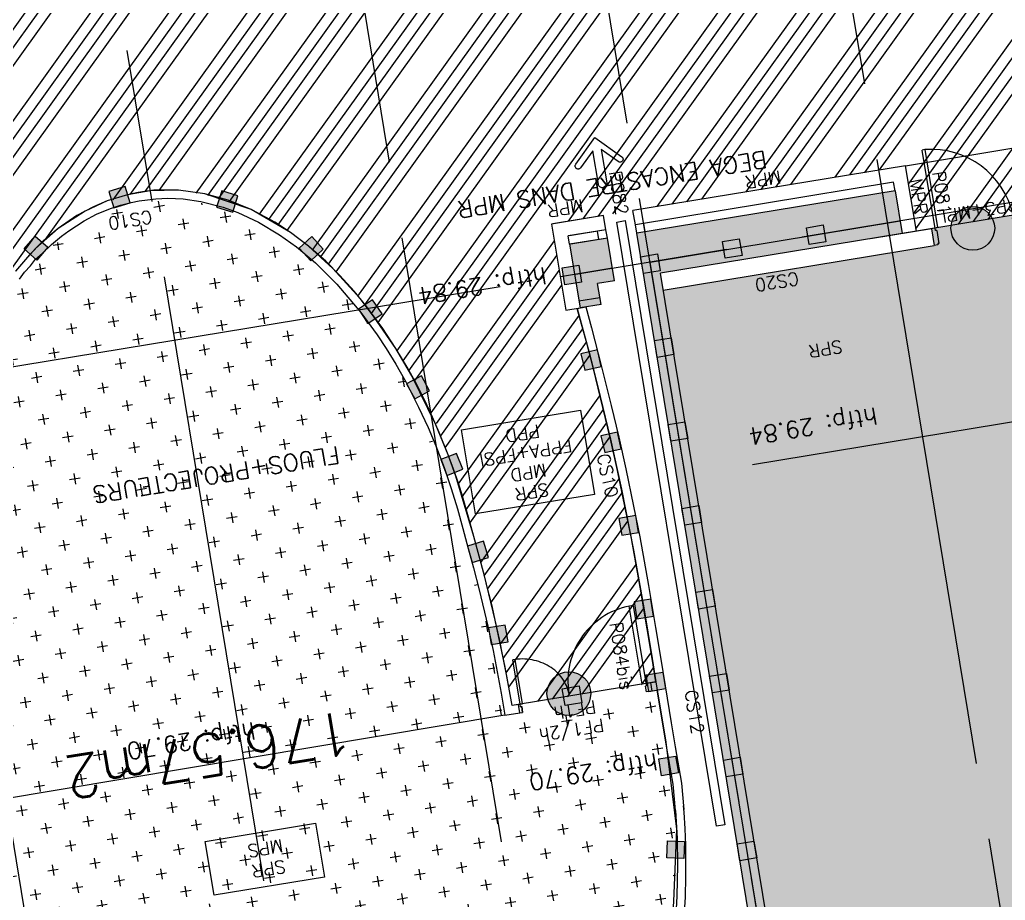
# Model space of a CAD drawing. Header units: millimetres. Extents: x 33240 to 33395, y 51607 to 51720.
# Drawn here: x 33299.89 to 33311.49, y 51656.63 to 51666.98 of the extents above; entities that cross this region are included whole.
import ezdxf
from ezdxf.enums import TextEntityAlignment as Align

# ---------------------------------------------------------------- set-up
doc = ezdxf.new("R2010")
doc.units = ezdxf.units.MM
doc.header["$LTSCALE"] = 0.3
doc.header["$MEASUREMENT"] = 0
for name, pattern in [('ACAD_ISO02W100', [15, 12, -3]), ('ACAD_ISO04W100', [30, 24, -3, 0, -3]), ('ACAD_ISO08W100', [36, 24, -3, 6, -3])]:
    doc.linetypes.add(name, pattern=pattern)
doc.layers.get('0').update_dxf_attribs({"linetype": 'CONTINUOUS'})
for name, color, linetype in [('00-TRAMES-BAT', 7, 'ACAD_ISO08W100'), ('01-TREMIE-ESCAL-ASC', 4, 'CONTINUOUS'), ('02-MURS-PORTEUR', 1, 'CONTINUOUS'), ('04-CLOISONS', 2, 'CONTINUOUS'), ('04-PLAFOND-LIMITE', 231, 'CONTINUOUS'), ('05-MEN-INT', 4, 'CONTINUOUS'), ('05-MEN-INT-NUM', 62, 'CONTINUOUS'), ('07-REVT-SOL', 8, 'CONTINUOUS'), ('07-REVT.PIERRE', 21, 'CONTINUOUS'), ('10-ANN-HSP', 192, 'CONTINUOUS'), ('10-ANN-SURF', 62, 'CONTINUOUS'), ('10-ANN-TEXTE', 3, 'CONTINUOUS'), ('11-RES-ELECTRICITE', 71, 'CONTINUOUS'), ('11-RES-ISOL-FEU', 2, 'CONTINUOUS'), ('14-HACH-MURS', 253, 'CONTINUOUS'), ('15-PLAF-TECHN-TEMPORAIRE', 113, 'CONTINUOUS')]:
    doc.layers.add(name, color=color, linetype=linetype)
doc.styles.add('ANN', font='romans.shx')
doc.styles.add('HSP', font='romans.shx')
doc.styles.add('ROMANS', font='romans.shx', dxfattribs={"height": 0.2})
doc.styles.add('SURF', font='romans.shx', dxfattribs={"height": 0.5})
pattern_1 = [(189.35057367, (57785.36794, 108093.83487), (-0.2060594638, -0.2872968802), [0.125, -0.375]), (279.35057367, (57785.29612, 108093.88639), (0.2872968802, -0.2060594638), [0.125, -0.375])]

# ---------------------------------------------------------------- blocks, each defined once
blk = doc.blocks.new('MVP9')
for p, q in [((0.075, 0.93), (0.045, 0.93)), ((0.045, -0.03), (0.045, 0.93)), ((0.075, 0.93), (0.075, 0)), ((0.075, 0), (0, 0)), ((0, 0), (0, -0.2)), ((0.975, 0), (0.975, -0.03)), ((1.02, 0), (0.975, 0)), ((0.06, -0.03), (0.045, -0.03)), ((0.06, -0.03), (0.06, -0.185)), ((0.975, -0.03), (0.96, -0.03)), ((0.96, -0.03), (0.96, -0.185)), ((1.02, 0), (1.02, -0.2)), ((0.045, -0.2), (0, -0.2)), ((0.06, -0.185), (0.045, -0.185)), ((0.045, -0.185), (0.045, -0.2)), ((0.975, -0.185), (0.96, -0.185)), ((0.975, -0.185), (0.975, -0.2)), ((1.02, -0.2), (0.975, -0.2))]:
    blk.add_line(p, q)
for centre, radius, start, end in [((-0.015, -0.057), 0.992, 3.3237, 84.7979), ((0.175, 0), 0.83, 0, 0)]:
    blk.add_arc(centre, radius, start, end)
blk = doc.blocks.new('SMP3')
blk.add_lwpolyline([(-1.367, 0), (0.052, 0), (0.052, -1.003), (-1.367, -1.003)], close=True)
at = {"style": 'ROMANS'}
for tag, p in [('SOLS', (-0.646, -0.148)), ('PAROIS', (-0.643, -0.377)), ('FAUX-PLAFONDS', (-0.651, -0.613)), ('FAUX-PLAFONDS', (-0.648, -0.842))]:
    blk.add_attdef(tag, text='', height=0.15, dxfattribs=at).set_placement(p, align=Align.MIDDLE)
blk = doc.blocks.new('PF1-2H')
blk.add_hatch(color=256).paths.add_polyline_path([(-0.001288, 0, 1), (0.001288, 0, 1)])
blk.add_circle((0, 0), 0.001288)
blk = doc.blocks.new('CARRE2')
blk.add_hatch(color=256).paths.add_polyline_path([(-0.1, 0.1), (0.1, 0.1), (0.1, -0.1), (-0.1, -0.1)])
blk.add_lwpolyline([(-0.1, 0.1), (0.1, 0.1), (0.1, -0.1), (-0.1, -0.1)], close=True)

msp = doc.modelspace()

# ---------------------------------------------------------------- hatches: boundary and pattern name
at = {"layer": '07-REVT-SOL'}
h = msp.add_hatch(dxfattribs=at)
h.set_pattern_fill('ANSI34', color=256, style=0)
h.set_pattern_definition([(234.3505737, (57752.873, 108291.1774), (0.609448717, -0.4371181325), []), (234.3505737, (57752.69855, 108291.1487), (0.609448717, -0.4371181325), []), (234.3505737, (57752.5241, 108291.12), (0.609448717, -0.4371181325), []), (234.3505737, (57752.3497, 108291.09124), (0.609448717, -0.4371181325), [])])
h.paths.add_polyline_path([(33309.5314, 51685.8588), (33309.227, 51686.3339), (33308.7901, 51686.9168), (33308.2417, 51687.5322), (33307.7231, 51688.0157), (33307.1703, 51688.4635), (33306.6491, 51688.8373), (33306.1684, 51689.1099), (33305.6057, 51689.375), (33304.8593, 51689.5906), (33304.3981, 51689.6614), (33304.0875, 51689.6801), (33303.4661, 51689.653), (33302.8229, 51689.5078), (33302.2165, 51689.3237), (33301.8431, 51689.1436), (33301.2325, 51688.7418), (33301.0441, 51688.5546), (33300.8119, 51688.2317), (33300.636, 51687.875), (33300.5145, 51687.359), (33300.505, 51686.6688), (33300.5777, 51685.9763), (33300.7416, 51685.2753), (33300.9406, 51684.7213), (33301.0157, 51684.5876), (33307.3638, 51673.1728), (33307.5551, 51673.4027), (33307.8762, 51673.8025), (33308.1163, 51674.1181), (33308.411, 51674.5325), (33308.7556, 51675.0512), (33309.048, 51675.5283), (33309.3762, 51676.1097), (33309.5889, 51676.5207), (33309.7607, 51676.8698), (33310.0204, 51677.4522), (33310.2137, 51677.9361), (33310.3288, 51678.2748), (33310.4454, 51678.6692), (33310.6648, 51679.6374), (33310.76, 51680.4082), (33310.7988, 51681.1264), (33310.7886, 51681.6572), (33311.6353, 51681.6308), (33311.6077, 51680.7216), (33311.5149, 51679.9648), (33311.413, 51679.3793), (33311.2805, 51678.8426), (33311.0938, 51678.2397), (33310.6536, 51677.1452), (33310.0752, 51675.9925), (33309.4154, 51674.8904), (33308.8726, 51674.099), (33308.2849, 51673.3459), (33307.8733, 51672.8629), (33307.228, 51672.1682), (33306.3132, 51671.3076), (33305.9865, 51671.0325), (33305.8529, 51670.9201), (33304.975, 51670.2548), (33303.8087, 51669.4948), (33303.0073, 51669.0533), (33301.8018, 51668.4879), (33300.9566, 51668.032), (33299.3651, 51667.685), (33298.3344, 51667.4599), (33297.6468, 51667.3707), (33296.7824, 51667.2899), (33295.9203, 51667.253), (33295.2266, 51667.2152), (33294.1119, 51667.2875), (33293.3748, 51667.4449), (33292.5369, 51667.5422), (33291.7914, 51667.7628), (33290.9562, 51668.1367), (33290.4698, 51668.2741), (33289.8201, 51668.6138), (33289.1999, 51669.0055), (33288.3839, 51669.5907), (33287.876, 51669.955), (33287.2211, 51670.7667), (33274.7777, 51668.6362), (33276.256, 51659.6586), (33284.2497, 51660.9749), (33284.3561, 51660.329), (33287.1543, 51660.7657), (33287.0441, 51661.435), (33288.3848, 51661.6423), (33288.4866, 51660.9834), (33292.2493, 51661.603), (33292.1421, 51662.2745), (33293.3262, 51662.4694), (33294.2159, 51657.0657), (33297.0273, 51657.8411), (33296.5137, 51662.3558), (33296.1876, 51662.9406), (33297.1941, 51663.1064), (33297.3208, 51662.3368), (33297.3071, 51662.3342), (33297.2354, 51662.0285), (33297.1718, 51661.7039), (33297.1191, 51661.3565), (33297.0807, 51661.0087), (33297.0553, 51660.6759), (33297.0448, 51660.2508), (33297.0546, 51659.9073), (33297.0786, 51659.5031), (33297.126, 51659.0791), (33297.2144, 51658.5421), (33297.1583, 51658.5188), (33297.3195, 51657.5459), (33297.3809, 51657.5561), (33297.3948, 51657.457), (33298.8658, 51657.679), (33298.8462, 51657.7974), (33298.9103, 51657.8079), (33298.7662, 51658.6942), (33298.7288, 51659.1864), (33298.7198, 51659.4049), (33298.7232, 51660.1393), (33298.7457, 51660.5123), (33298.7907, 51660.9605), (33298.8677, 51661.4609), (33298.9907, 51662.0019), (33299.0813, 51662.4183), (33299.1901, 51662.781), (33299.4457, 51663.3946), (33299.6955, 51663.8263), (33299.9745, 51664.1844), (33300.2447, 51664.447), (33300.5617, 51664.6801), (33300.8381, 51664.8192), (33301.2209, 51664.9383), (33301.4693, 51664.9787), (33301.841, 51664.9673), (33302.2061, 51664.8995), (33302.6126, 51664.7536), (33302.9838, 51664.5426), (33303.3445, 51664.2838), (33303.6583, 51663.9764), (33303.8954, 51663.7058), (33304.1617, 51663.3541), (33304.4484, 51662.8985), (33304.7788, 51662.2731), (33305.0523, 51661.5322), (33305.2961, 51660.675), (33305.4695, 51659.9959), (33305.6024, 51659.3706), (33305.6852, 51658.9167), (33307.3767, 51659.1899), (33307.1404, 51660.5973), (33307.0303, 51661.1738), (33306.9413, 51661.6002), (33306.7799, 51662.3125), (33306.6023, 51663.0284), (33306.4522, 51663.5891), (33306.3171, 51663.5669), (33306.1501, 51664.5811), (33310.3148, 51665.2669), (33310.4416, 51664.4972), (33315.177, 51665.277), (33315.0503, 51666.0466), (33321.9737, 51667.1866), (33322.0842, 51666.5156), (33326.0968, 51667.1763), (33325.9863, 51667.8474), (33338.2877, 51669.8729), (33338.4145, 51669.1031), (33337.1627, 51668.8969), (33337.4803, 51666.9678), (33338.0209, 51667.0568), (33338.5748, 51667.148), (33338.8591, 51667.1949), (33339.4721, 51667.2958), (33339.4876, 51667.2022), (33342.9411, 51667.7709), (33342.9248, 51667.8696), (33343.8326, 51668.019), (33343.8488, 51667.9204), (33345.1427, 51668.1334), (33344.8096, 51670.1562), (33343.348, 51669.9155), (33343.2212, 51670.6853), (33356.0482, 51672.7974), (33356.1749, 51672.0277), (33354.958, 51671.8273), (33355.3024, 51669.7355), (33360.6718, 51670.6196), (33360.3274, 51672.7114), (33359.1351, 51672.5151), (33359.0083, 51673.2848), (33361.9356, 51673.7669), (33362.0461, 51673.0958), (33364.4142, 51673.4857), (33364.3037, 51674.1568), (33367.7572, 51674.7255), (33367.8839, 51673.9557), (33371.2387, 51674.5081), (33371.112, 51675.2779), (33374.9437, 51675.9088), (33375.0705, 51675.1391), (33376.6328, 51675.3963), (33376.506, 51676.1661), (33377.325, 51676.3009), (33377.0481, 51677.9827), (33376.9198, 51677.9616), (33376.6273, 51679.7377), (33376.7556, 51679.7588), (33376.4112, 51681.8507), (33376.2829, 51681.8295), (33375.9904, 51683.6056), (33376.1187, 51683.6267), (33375.8418, 51685.3086), (33360.6783, 51682.8117), (33360.8797, 51680.4431), (33357.4663, 51679.6643), (33355.8502, 51679.2955), (33350.3855, 51678.0486), (33349.3674, 51677.9353), (33349.2809, 51678.7127), (33350.1901, 51678.8161), (33350.4466, 51678.8746), (33350.1324, 51680.7824), (33345.8713, 51680.0807), (33346.1535, 51678.3669), (33347.7703, 51678.5446), (33347.8568, 51677.7672), (33337.862, 51676.655), (33331.4691, 51682.1156), (33331.436, 51682.1102), (33331.3791, 51682.4555), (33331.426, 51682.4633), (33332.4803, 51685.4342), (33333.3075, 51685.2862), (33334.1791, 51687.6816), (33333.3953, 51687.9546), (33334.4746, 51690.9071), (33334.675, 51691.1303), (33338.2027, 51692.6579), (33338.2118, 51692.6161), (33338.5092, 51692.2989), (33338.6344, 51692.0226), (33341.707, 51693.0697), (33341.5019, 51693.412), (33341.3795, 51693.7866), (33344.946, 51694.7179), (33345.2392, 51694.7817), (33348.5761, 51695.3735), (33348.8741, 51695.4084), (33348.9099, 51694.6324), (33348.9146, 51694.6048), (33352.1472, 51694.9081), (33352.1459, 51695.2202), (33352.2417, 51695.6865), (33356.3412, 51695.7195), (33356.4073, 51695.575), (33357.7275, 51698.1124), (33357.1877, 51701.3904), (33320.2349, 51695.2976), (33319.7443, 51698.296), (33309.9064, 51696.6761), (33310.4, 51693.6782), (33300.57, 51692.0596), (33300.7406, 51691.0235), (33301.5358, 51691.0422), (33302.2561, 51690.9986), (33302.8984, 51690.9343), (33303.2847, 51690.8855), (33303.8837, 51690.7723), (33304.4095, 51690.6586), (33304.8482, 51690.5355), (33305.6756, 51690.2459), (33306.363, 51689.935), (33307.0247, 51689.5803), (33307.6503, 51689.1728), (33308.244, 51688.725), (33308.7944, 51688.2296), (33309.3073, 51687.6984), (33309.7704, 51687.1258), (33310.4433, 51686.1015), (33309.6647, 51685.6359)])
h = msp.add_hatch(dxfattribs=at)
h.set_pattern_fill('CROSS', color=30, style=0)
h.set_pattern_definition(pattern_1)
h.paths.add_polyline_path([(33319.9578, 51663.6319), (33312.0641, 51662.3321), (33311.7067, 51664.5028), (33311.6573, 51664.4947), (33311.6248, 51664.692), (33310.6184, 51664.5263), (33310.6509, 51664.329), (33307.4638, 51663.8042), (33310.0298, 51648.2211), (33329.195, 51651.3769), (33326.5966, 51667.1572), (33319.5679, 51666)])
h = msp.add_hatch(dxfattribs=at)
h.set_pattern_fill('CROSS', color=30, style=0)
h.set_pattern_definition(pattern_1)
h.paths.add_polyline_path([(33307.3917, 51659.0979), (33307.5932, 51657.838), (33307.6158, 51656.5241), (33307.5082, 51655.5839), (33307.3234, 51654.7955), (33307.0619, 51654.0539), (33306.6554, 51653.2677), (33306.1435, 51652.558), (33305.5597, 51651.9934), (33304.89, 51651.5529), (33304.1139, 51651.2517), (33303.6912, 51651.1881), (33302.9715, 51651.2168), (33302.2848, 51651.4378), (33301.5335, 51651.9832), (33300.9884, 51652.5966), (33300.4941, 51653.3269), (33300.2463, 51653.7765), (33299.8041, 51654.7556), (33299.4158, 51655.9034), (33299.2091, 51656.7262), (33298.9495, 51658.1907), (33298.8339, 51659.1056), (33298.8197, 51659.394), (33298.8349, 51660.372), (33298.8677, 51661.4609), (33299.1537, 51662.3038), (33299.3571, 51662.9596), (33299.6666, 51663.6), (33300.153, 51664.2355), (33300.796, 51664.6953), (33301.5625, 51664.8807), (33302.1542, 51664.8135), (33302.6988, 51664.6031), (33303.2581, 51664.2173), (33303.7618, 51663.7087), (33304.202, 51663.1184), (33304.5094, 51662.576), (33304.8834, 51661.7168), (33305.1223, 51660.9716), (33305.3984, 51659.8526), (33305.5742, 51658.7985)])
at = {"layer": '14-HACH-MURS', "ltscale": 10}
h = msp.add_hatch(color=256, dxfattribs=at)
h.paths.add_polyline_path([(33291.9868, 51644.3432), (33294.0309, 51644.6797), (33294.0642, 51644.4774), (33292.0201, 51644.1408)])
h.paths.add_polyline_path([(33294.0999, 51644.2603), (33292.0558, 51643.9237), (33292.0234, 51644.121), (33294.0674, 51644.4576)])
h.paths.add_polyline_path([(33295.5997, 51644.5073), (33313.0136, 51647.3747), (33312.9811, 51647.5721), (33295.5672, 51644.7047)])
h.paths.add_polyline_path([(33308.517, 51656.1775), (33309.9786, 51647.3006), (33307.4296, 51646.8809), (33307.3517, 51647.3545), (33307.0556, 51647.3057), (33307.1336, 51646.8322), (33301.8383, 51645.9602), (33301.7603, 51646.4338), (33301.4643, 51646.385), (33301.5423, 51645.9115), (33298.9932, 51645.4917), (33297.6209, 51653.8259), (33297.884, 51653.8693), (33296.5117, 51662.2035), (33297.1531, 51662.3091), (33297.0701, 51662.8126), (33296.3992, 51662.7022), (33296.4577, 51662.3466), (33296.29, 51662.319), (33297.6542, 51654.0341), (33294.7927, 51653.5629), (33294.7765, 51653.6616), (33294.5791, 51653.6291), (33294.6441, 51653.2344), (33294.8415, 51653.2669), (33294.8252, 51653.3656), (33297.4236, 51653.7934), (33297.8535, 51651.1821), (33295.2489, 51650.7532), (33295.0009, 51652.2594), (33294.8099, 51652.2279), (33295.1364, 51650.2448), (33295.3338, 51650.2772), (33295.2877, 51650.5569), (33297.3598, 51650.8981), (33297.6198, 51649.3194), (33295.5477, 51648.9782), (33295.4962, 51649.2905), (33295.2989, 51649.258), (33295.3503, 51648.9457), (33294.7419, 51648.8455), (33294.7744, 51648.6482), (33295.3828, 51648.7484), (33295.4455, 51648.368), (33295.6428, 51648.4005), (33295.5802, 51648.7809), (33298.1785, 51649.2087), (33298.6172, 51646.5446), (33296.0188, 51646.1167), (33295.9549, 51646.5051), (33295.7575, 51646.4726), (33295.854, 51645.8869), (33298.6497, 51646.3472), (33298.7959, 51645.4593), (33296.1976, 51645.0314), (33296.1846, 51645.1103), (33295.9872, 51645.0778), (33296.0002, 51644.9989), (33295.5315, 51644.9217), (33295.5636, 51644.7269), (33329.6698, 51650.3403), (33326.8097, 51667.7091), (33326.198, 51667.6084), (33326.2808, 51667.1053), (33326.5966, 51667.1572), (33329.3445, 51650.4691), (33324.207, 51649.6232), (33324.1269, 51650.1096), (33323.8309, 51650.0608), (33323.911, 51649.5744), (33318.6156, 51648.7025), (33318.5356, 51649.1889), (33318.2395, 51649.1401), (33318.3196, 51648.6538), (33313.0243, 51647.7818), (33312.9442, 51648.2682), (33312.6482, 51648.2194), (33312.7283, 51647.7331), (33310.1792, 51647.3133), (33307.4313, 51664.0015), (33310.2738, 51664.4696), (33310.1909, 51664.973), (33307.1511, 51664.4725)])
h = msp.add_hatch(color=256, dxfattribs=at)
h.paths.add_polyline_path([(33315.3448, 51665.3046), (33315.621, 51665.3501), (33315.9622, 51663.278), (33312.3114, 51662.6768), (33311.9783, 51664.6996), (33311.781, 51664.6671), (33312.1465, 51662.447), (33316.1921, 51663.1131), (33315.8184, 51665.3827), (33320.8527, 51666.2115), (33320.8527, 51666.2117), (33321.9327, 51666.3895), (33321.8499, 51666.8924), (33315.2619, 51665.8078)])
h.paths.add_polyline_path([(33306.4719, 51663.6736), (33306.7185, 51663.7142), (33306.6913, 51663.8797), (33306.8886, 51663.9122), (33306.8057, 51664.4158), (33306.3617, 51664.3426)])
h.paths.add_polyline_path([(33306.4849, 51663.5947), (33306.7315, 51663.6353), (33306.7185, 51663.7142), (33306.4719, 51663.6736)])

# ---------------------------------------------------------------- linework, layer by layer
at = {"layer": '00-TRAMES-BAT'}
for p, q in [((33312.9055, 51647.5798), (33304.2224, 51700.3126)), ((33310.1098, 51647.1195), (33301.4267, 51699.8523)), ((33307.3141, 51646.6591), (33298.631, 51699.3919)), ((33301.7228, 51645.7384), (33293.0396, 51698.4712)), ((33304.5184, 51646.1988), (33297.6809, 51687.7231)), ((33380.1408, 51676.1261), (33264.281, 51657.0483))]:
    msp.add_line(p, q, dxfattribs=at)
at = {"layer": '01-TREMIE-ESCAL-ASC'}
msp.add_line((33305.6009, 51658.803), (33299.0302, 51657.7071), dxfattribs=at)
at = {"layer": '02-MURS-PORTEUR'}
for p, q in [((33310.1909, 51664.973), (33307.1511, 51664.4725)), ((33310.1909, 51664.973), (33310.2738, 51664.4696)), ((33306.8057, 51664.4158), (33306.3617, 51664.3426)), ((33306.8057, 51664.4158), (33306.3756, 51664.3449)), ((33306.8886, 51663.9122), (33306.8057, 51664.4156)), ((33308.517, 51656.1775), (33307.1511, 51664.4725)), ((33310.2738, 51664.4696), (33307.4313, 51664.0015)), ((33306.3617, 51664.3426), (33306.4849, 51663.5947)), ((33306.3617, 51664.3425), (33306.4849, 51663.5946)), ((33306.8886, 51663.9122), (33306.6913, 51663.8797)), ((33310.1792, 51647.3133), (33307.4313, 51664.0015)), ((33306.7315, 51663.6353), (33306.6913, 51663.8797)), ((33306.7185, 51663.7142), (33306.4719, 51663.6736)), ((33306.7315, 51663.6353), (33306.4849, 51663.5947))]:
    msp.add_line(p, q, dxfattribs=at)
at = {"layer": '04-CLOISONS', "color": 3, "linetype": 'Continuous'}
for p, q in [((33306.7071, 51664.3995), (33306.6909, 51664.4979)), ((33306.8057, 51664.4157), (33306.7895, 51664.5142))]:
    msp.add_line(p, q, dxfattribs=at)
at = {"layer": '04-CLOISONS'}
for p, q in [((33306.7071, 51664.3994), (33306.6909, 51664.4978)), ((33306.8057, 51664.4156), (33306.7895, 51664.5141)), ((33307.1511, 51664.4725), (33307.1349, 51664.5709)), ((33307.2498, 51664.4887), (33307.2335, 51664.5872)), ((33307.4638, 51663.8042), (33310.6509, 51664.329))]:
    msp.add_line(p, q, dxfattribs=at)
at = {"layer": '04-CLOISONS', "linetype": 'Continuous'}
for q in [(33309.9014, 51664.4083), (33310.6509, 51664.329)]:
    msp.add_line((33310.6184, 51664.5263), q, dxfattribs=at)
for points in [[(33299.8893, 51663.9326), (33299.9481, 51664.0135), (33300.0159, 51664.0878), (33300.0747, 51664.1687), (33300.153, 51664.2355), (33300.2637, 51664.3404), (33300.3828, 51664.4393), (33300.467, 51664.5017), (33300.6477, 51664.6176), (33300.796, 51664.6953), (33300.9582, 51664.7628), (33301.0754, 51664.8012), (33301.2012, 51664.8334), (33301.2981, 51664.8526), (33301.4923, 51664.878), (33301.6327, 51664.8835), (33301.8128, 51664.8763), (33302.0222, 51664.8477), (33302.2862, 51664.7793), (33302.4572, 51664.7169), (33302.6988, 51664.6031), (33302.948, 51664.4537), (33303.1466, 51664.3115), (33303.3697, 51664.123), (33303.6206, 51663.8751), (33303.903, 51663.5422), (33304.0951, 51663.2789), (33304.202, 51663.1184), (33304.3147, 51662.9338), (33304.434, 51662.7235), (33304.5848, 51662.4284), (33304.6964, 51662.1864), (33304.7856, 51661.9734), (33304.8834, 51661.7168), (33304.9686, 51661.4694), (33305.0428, 51661.2301), (33305.1056, 51660.9989), (33305.1678, 51660.7633), (33305.2297, 51660.5378), (33305.2973, 51660.2789), (33305.3984, 51659.8526), (33305.4606, 51659.5664), (33305.5565, 51659.064), (33305.6009, 51658.803), (33305.7747, 51658.8316), (33305.7583, 51658.9304), (33305.6852, 51658.9167), (33305.662, 51659.049), (33305.6233, 51659.2626), (33305.5815, 51659.4785), (33305.5364, 51659.6967), (33305.4866, 51659.92), (33305.4524, 51660.0717), (33305.3966, 51660.2958), (33305.3583, 51660.4443), (33305.2961, 51660.675), (33305.2332, 51660.9062), (33305.1731, 51661.1353), (33305.1008, 51661.3813), (33305.0523, 51661.5322), (33304.9955, 51661.6971), (33304.9333, 51661.866), (33304.8282, 51662.1278), (33304.7491, 51662.3089), (33304.6605, 51662.497), (33304.5618, 51662.6924), (33304.4484, 51662.8985), (33304.3175, 51663.1173), (33304.1617, 51663.3541), (33303.9647, 51663.621), (33303.8261, 51663.7906), (33303.6583, 51663.9764), (33303.491, 51664.143), (33303.2906, 51664.3198), (33303.0767, 51664.4817), (33302.8909, 51664.6034), (33302.6126, 51664.7536), (33302.3425, 51664.8621), (33302.0696, 51664.9368), (33301.7572, 51664.9785), (33301.5028, 51664.978), (33301.4693, 51664.9787), (33301.2826, 51664.951), (33301.1593, 51664.9257), (33300.9189, 51664.8532), (33300.7573, 51664.7852), (33300.5617, 51664.6801), (33300.3426, 51664.5303), (33300.1467, 51664.3637), (33300.0045, 51664.2198), (33299.8425, 51664.0285)], [(33307.6072, 51657.6848), (33307.5792, 51657.9911), (33307.5039, 51658.4168), (33307.4807, 51658.5572), (33307.4576, 51658.6977), (33307.3917, 51659.0979), (33307.3825, 51659.0965), (33307.3343, 51659.0885), (33307.318, 51659.1872), (33307.3756, 51659.1967), (33307.3316, 51659.4692), (33307.2749, 51659.8195), (33307.1928, 51660.3119), (33307.088, 51660.8826), (33307.0164, 51661.2438), (33306.9242, 51661.6817), (33306.8413, 51662.051), (33306.7538, 51662.4237), (33306.6416, 51662.8762), (33306.563, 51663.1805), (33306.5217, 51663.3342), (33306.4522, 51663.5891), (33306.5513, 51663.6057), (33306.6182, 51663.3604), (33306.6597, 51663.206), (33306.7385, 51662.9007), (33306.851, 51662.4472), (33306.9388, 51662.0734), (33307.0219, 51661.7029), (33307.1144, 51661.2638), (33307.1863, 51660.9014), (33307.2913, 51660.3292), (33307.3736, 51659.8357), (33307.4303, 51659.4852), (33307.4848, 51659.1481), (33307.5563, 51658.7139), (33307.5794, 51658.5735), (33307.6024, 51658.4336), (33307.6784, 51658.0044), (33307.7068, 51657.6939)], [(33307.6072, 51657.6848), (33307.6253, 51657.3533), (33307.6314, 51657.0398), (33307.6245, 51656.6739), (33307.6072, 51656.3743)], [(33307.675, 51656.0388), (33307.6965, 51656.2507), (33307.7112, 51656.4315), (33307.7238, 51656.6635), (33307.7303, 51656.9061), (33307.7309, 51657.0911), (33307.7276, 51657.2789), (33307.7203, 51657.4696), (33307.7088, 51657.6635), (33307.7026, 51657.7378)]]:
    msp.add_lwpolyline(points, dxfattribs=at)
at = {"layer": '04-PLAFOND-LIMITE', "linetype": 'ACAD_ISO02W100'}
msp.add_line((33312.0641, 51662.3321), (33307.8213, 51661.6334), dxfattribs=at)
at = {"layer": '05-MEN-INT'}
for p, q in [((33307.2144, 51659.17), (33307.0633, 51660.0876)), ((33307.2585, 51659.2098), (33307.1127, 51660.0957)), ((33305.7778, 51658.9336), (33305.6917, 51659.4563)), ((33305.8074, 51658.9384), (33305.7212, 51659.4611)), ((33307.2909, 51659.1827), (33307.2144, 51659.17)), ((33307.2637, 51659.1782), (33307.2534, 51659.2413)), ((33307.2686, 51659.1486), (33307.2538, 51659.1462)), ((33307.2653, 51659.0772), (33307.2538, 51659.1462)), ((33307.2637, 51659.1782), (33307.3179, 51659.1872)), ((33307.2686, 51659.1486), (33307.2637, 51659.1782)), ((33307.2686, 51659.1486), (33307.2637, 51659.1782)), ((33307.3343, 51659.0885), (33307.2653, 51659.0772)), ((33305.759, 51658.9305), (33305.8074, 51658.9384)), ((33305.7825, 51658.9039), (33305.7778, 51658.9336)), ((33305.7753, 51658.8317), (33305.8088, 51658.8373)), ((33305.7825, 51658.9039), (33305.7973, 51658.9063)), ((33305.7973, 51658.9063), (33305.7832, 51658.9041)), ((33305.7881, 51658.8338), (33305.7881, 51658.8338)), ((33305.7973, 51658.9063), (33305.8088, 51658.8373)), ((33305.8088, 51658.8373), (33305.7973, 51658.9063))]:
    msp.add_line(p, q, dxfattribs=at)
msp.add_lwpolyline([(33307.0169, 51664.6207), (33308.1867, 51657.5164), (33308.0881, 51657.5001), (33306.9182, 51664.6044)], close=True, dxfattribs=at)
msp.add_lwpolyline([(33306.3528, 51659.0586, 0.0560724), (33306.3239, 51659.152, 0.0538621), (33306.2743, 51659.2385, 0.0511186), (33306.206, 51659.3148, 0.0483845), (33306.1217, 51659.3779, 0.0460643), (33306.0247, 51659.4252, 0.0444017), (33305.9189, 51659.4548, 0.0435193), (33305.8084, 51659.4657, 0.041246), (33305.6917, 51659.4563, 0.0434656)], format="xyb", dxfattribs=at)
msp.add_arc((33307.2408, 51659.2048), 0.9, 98.18336, 189.35232, dxfattribs=at)
at = {"layer": '07-REVT.PIERRE', "linetype": 'ACAD_ISO02W100'}
msp.add_line((33310.3148, 51665.2668), (33315.0503, 51666.0466), dxfattribs=at)
at = {"layer": '07-REVT.PIERRE'}
for p, q in [((33310.3148, 51665.2668), (33307.1072, 51664.7387)), ((33310.4416, 51664.4972), (33310.3148, 51665.2668)), ((33310.1747, 51665.0715), (33307.1349, 51664.5709)), ((33310.1909, 51664.973), (33310.1747, 51665.0715)), ((33307.1349, 51664.5709), (33307.1072, 51664.7387)), ((33306.7895, 51664.5141), (33306.7619, 51664.6818)), ((33310.4416, 51664.4972), (33310.2738, 51664.4696))]:
    msp.add_line(p, q, dxfattribs=at)
at = {"layer": '07-REVT.PIERRE', "color": 21, "linetype": 'Continuous'}
for p, q in [((33306.7619, 51664.6819), (33306.1501, 51664.5812)), ((33306.7619, 51664.6819), (33306.164, 51664.5835)), ((33306.7619, 51664.6819), (33306.5233, 51664.6426)), ((33306.7895, 51664.5142), (33306.7619, 51664.6819)), ((33306.7895, 51664.5142), (33306.7619, 51664.6819)), ((33306.7895, 51664.5142), (33306.7619, 51664.6819)), ((33306.1501, 51664.5812), (33306.3171, 51663.5669)), ((33306.1501, 51664.5811), (33306.3171, 51663.5669)), ((33306.7895, 51664.5142), (33306.3455, 51664.4411)), ((33306.7895, 51664.5142), (33306.3594, 51664.4434)), ((33306.3617, 51664.3425), (33306.3455, 51664.4411)), ((33306.3617, 51664.3425), (33306.3455, 51664.441)), ((33306.3171, 51663.5669), (33306.4849, 51663.5946)), ((33306.3171, 51663.5669), (33306.4849, 51663.5946))]:
    msp.add_line(p, q, dxfattribs=at)
at = {"layer": '10-ANN-SURF'}
msp.add_lwpolyline([(33311.6248, 51664.692), (33311.7729, 51664.7164), (33311.7729, 51664.7164), (33310.4416, 51664.4972), (33310.4416, 51664.4972), (33310.4416, 51664.4972)], dxfattribs=at)
at = {"layer": '10-ANN-TEXTE'}
for p, q in [((33306.4331, 51665.2833), (33306.6597, 51665.5993)), ((33306.6597, 51665.5993), (33306.9758, 51665.3727)), ((33306.6348, 51665.4432), (33306.4905, 51665.2421)), ((33306.6998, 51665.0485), (33306.6348, 51665.4432)), ((33306.7335, 51665.4595), (33306.7984, 51665.0648)), ((33306.9346, 51665.3152), (33306.7335, 51665.4595)), ((33306.7335, 51665.4595), (33306.7335, 51665.4595)), ((33306.9398, 51665.312), (33306.9346, 51665.3152)), ((33306.9457, 51665.3099), (33306.9398, 51665.312)), ((33306.9516, 51665.3087), (33306.9457, 51665.3099)), ((33306.9578, 51665.3087), (33306.9516, 51665.3087)), ((33306.9639, 51665.3097), (33306.9578, 51665.3087)), ((33306.9698, 51665.3117), (33306.9639, 51665.3097)), ((33306.9751, 51665.3148), (33306.9698, 51665.3117)), ((33306.9799, 51665.3186), (33306.9751, 51665.3148)), ((33306.9758, 51665.3727), (33306.9805, 51665.3687)), ((33306.9839, 51665.3233), (33306.9799, 51665.3186)), ((33306.9805, 51665.3687), (33306.9843, 51665.3638)), ((33306.9871, 51665.3286), (33306.9839, 51665.3233)), ((33306.9843, 51665.3638), (33306.9874, 51665.3586)), ((33306.9892, 51665.3344), (33306.9871, 51665.3286)), ((33306.9874, 51665.3586), (33306.9894, 51665.3527)), ((33306.9904, 51665.3404), (33306.9892, 51665.3344)), ((33306.9894, 51665.3527), (33306.9904, 51665.3466)), ((33306.9904, 51665.3466), (33306.9904, 51665.3404)), ((33306.4266, 51665.2662), (33306.4278, 51665.2722)), ((33306.4266, 51665.26), (33306.4266, 51665.2662)), ((33306.4276, 51665.2539), (33306.4266, 51665.26)), ((33306.4296, 51665.2481), (33306.4276, 51665.2539)), ((33306.4278, 51665.2722), (33306.4299, 51665.278)), ((33306.4327, 51665.2428), (33306.4296, 51665.2481)), ((33306.4299, 51665.278), (33306.4331, 51665.2833)), ((33306.4365, 51665.238), (33306.4327, 51665.2428)), ((33306.4412, 51665.234), (33306.4365, 51665.238)), ((33306.4465, 51665.2308), (33306.4412, 51665.234)), ((33306.4523, 51665.2287), (33306.4465, 51665.2308)), ((33306.4583, 51665.2275), (33306.4523, 51665.2287)), ((33306.4645, 51665.2275), (33306.4583, 51665.2275)), ((33306.4706, 51665.2285), (33306.4645, 51665.2275)), ((33306.4764, 51665.2305), (33306.4706, 51665.2285)), ((33306.4817, 51665.2336), (33306.4764, 51665.2305)), ((33306.4866, 51665.2374), (33306.4817, 51665.2336)), ((33306.4905, 51665.2421), (33306.4866, 51665.2374)), ((33306.7984, 51665.0648), (33306.7991, 51665.0561)), ((33306.702, 51665.0401), (33306.6998, 51665.0485)), ((33306.7055, 51665.0321), (33306.702, 51665.0401)), ((33306.7104, 51665.0249), (33306.7055, 51665.0321)), ((33306.7165, 51665.0188), (33306.7104, 51665.0249)), ((33306.7237, 51665.0136), (33306.7165, 51665.0188)), ((33306.7315, 51665.0099), (33306.7237, 51665.0136)), ((33306.7399, 51665.0075), (33306.7315, 51665.0099)), ((33306.7485, 51665.0067), (33306.7399, 51665.0075)), ((33306.7572, 51665.0073), (33306.7485, 51665.0067)), ((33306.7657, 51665.0095), (33306.7572, 51665.0073)), ((33306.7736, 51665.0131), (33306.7657, 51665.0095)), ((33306.7808, 51665.018), (33306.7736, 51665.0131)), ((33306.787, 51665.0241), (33306.7808, 51665.018)), ((33306.7921, 51665.0312), (33306.787, 51665.0241)), ((33306.7959, 51665.039), (33306.7921, 51665.0312)), ((33306.7983, 51665.0474), (33306.7959, 51665.039)), ((33306.7991, 51665.0561), (33306.7983, 51665.0474))]:
    msp.add_line(p, q, dxfattribs=at)
msp.add_lwpolyline([(33303.4767, 51656.8995), (33302.1792, 51656.6858), (33302.0747, 51657.3201), (33303.3722, 51657.5337)], close=True, dxfattribs=at)
at = {"layer": '11-RES-ISOL-FEU'}
for points in [[(33306.4522, 51663.5891), (33306.6023, 51663.0284), (33306.7217, 51662.5533), (33306.8413, 51662.051), (33306.9703, 51661.4627), (33307.1133, 51660.7447), (33307.2339, 51660.0657), (33307.3316, 51659.4692), (33307.3765, 51659.1968), (33305.6852, 51658.9167), (33305.6024, 51659.3706), (33305.4866, 51659.92), (33305.3583, 51660.4443), (33305.2332, 51660.9062), (33305.0239, 51661.6147), (33304.9333, 51661.866), (33304.7887, 51662.2184), (33304.5051, 51662.7954), (33304.3175, 51663.1173), (33304.0632, 51663.4876), (33303.8954, 51663.7058), (33303.5747, 51664.0597), (33303.2906, 51664.3198), (33303.0767, 51664.4817), (33302.6126, 51664.7536), (33302.0696, 51664.9368), (33301.7572, 51664.9785), (33301.4271, 51664.9724), (33301.1593, 51664.9257), (33300.9189, 51664.8532), (33300.6595, 51664.7327), (33300.3426, 51664.5303), (33300.0756, 51664.2917), (33299.8425, 51664.0285)], [(33310.0814, 51647.2922), (33307.3083, 51664.1333), (33310.2495, 51664.6176)], [(33306.8643, 51664.0602), (33306.2525, 51663.9594)], [(33307.3756, 51659.1967), (33307.4923, 51658.487), (33307.6193, 51657.4628), (33307.5854, 51656.6122), (33307.4998, 51655.3264), (33307.2267, 51654.4896), (33306.7729, 51653.4604), (33306.4234, 51652.9787), (33306.3839, 51652.9238), (33307.1772, 51648.1062)]]:
    msp.add_lwpolyline(points, dxfattribs=at)
at = {"layer": '15-PLAF-TECHN-TEMPORAIRE', "color": 8, "linetype": 'ACAD_ISO04W100'}
msp.add_ellipse((33298.2958, 51679.2703), major_axis=(-12.0261, -6.7629), ratio=0.7729758, dxfattribs=at)

# ---------------------------------------------------------------- block references
at = {"layer": '05-MEN-INT', "rotation": 9.350573662386815}
msp.add_blockref('MVP9', (33310.6184, 51664.5263), dxfattribs=at)
at = {"layer": '10-ANN-TEXTE'}
ref = msp.add_blockref('SMP3', (33305.3046, 51661.1791), dxfattribs=dict(at, rotation=189.350573668281))
ref.add_attrib('SOLS', 'SPR', dxfattribs={"layer": '0', "height": 0.15, "rotation": 189.35057, "style": 'ROMANS'}).set_placement((33305.9178, 51661.4296), align=Align.MIDDLE)
ref.add_attrib('PAROIS', 'MPD', dxfattribs={"layer": '0', "height": 0.15, "rotation": 189.35057, "style": 'ROMANS'}).set_placement((33305.8778, 51661.6554), align=Align.MIDDLE)
ref.add_attrib('FAUX-PLAFONDS', 'FPPA+FPSI', dxfattribs={"layer": '0', "height": 0.15, "rotation": 189.35057, "style": 'ROMANS'}).set_placement((33305.8476, 51661.8896), align=Align.MIDDLE)
ref.add_attrib('FAUX-PLAFONDS', 'PPD', dxfattribs={"layer": '0', "height": 0.15, "rotation": 189.35057, "style": 'ROMANS'}).set_placement((33305.8076, 51662.1154), align=Align.MIDDLE)
at = {"layer": '11-RES-ISOL-FEU', "xscale": -1}
for p, rotation in [((33301.0638, 51664.8969), 106.786143158454), ((33302.3327, 51664.8461), 72.42735307422808), ((33303.3218, 51664.2912), 42.89483179098563), ((33304.0159, 51663.5517), 33.73245797568558), ((33306.6144, 51662.9814), 13.07185896112824), ((33304.578, 51662.6603), 28.6865711529686), ((33306.8498, 51662.0135), 13.07185896112824), ((33304.9747, 51661.7538), 21.16658632134473), ((33307.0574, 51661.0369), 9.350549981470229), ((33305.2824, 51660.7253), 16.46683233884125), ((33307.2351, 51660.0532), 9.350549981470229), ((33305.5226, 51659.7492), 9.350549981470229)]:
    msp.add_blockref('CARRE2', p, dxfattribs=dict(at, rotation=rotation))
at = {"layer": '11-RES-ISOL-FEU', "linetype": 'Continuous', "xscale": 199.9999999999998, "yscale": 200, "zscale": 200, "rotation": 189.3505736683658}
for p in [(33311.1063, 51664.5315), (33306.3528, 51659.0586)]:
    msp.add_blockref('PF1-2H', p, dxfattribs=at)
at = {"layer": '11-RES-ISOL-FEU'}
for p, rotation in [((33309.2627, 51664.4551), 9.350597355914568), ((33300.0821, 51664.2981), 319.0405217101888), ((33308.276, 51664.2926), 9.350597355914568), ((33307.3114, 51664.1143), 99.35059770194793), ((33306.3873, 51663.9816), 189.3505973555032), ((33307.4739, 51663.1276), 99.35059770194793), ((33307.6363, 51662.1409), 99.35059770194793), ((33307.7988, 51661.1542), 99.35059770194793), ((33307.9613, 51660.1675), 99.35059770194793), ((33307.3766, 51659.1959), 99.35059770194793), ((33308.1238, 51659.1808), 99.35059770194793), ((33306.3899, 51659.0335), 99.35059770194793), ((33307.5269, 51658.2077), 99.35059770194793), ((33308.2862, 51658.194), 99.35059770194793), ((33307.6098, 51657.2242), 87.71827427994961), ((33308.4487, 51657.2073), 99.35059770194793)]:
    msp.add_blockref('CARRE2', p, dxfattribs=dict(at, rotation=rotation))

# ---------------------------------------------------------------- texts
at = {"layer": '05-MEN-INT-NUM', "style": 'ANN'}
for s, p in [('P082', (33306.8215, 51665.1911)), ('P081', (33310.6272, 51665.1888)), ('P084bis', (33306.8311, 51659.8837))]:
    msp.add_text(s, height=0.15, rotation=279.35057, dxfattribs=at).set_placement(p)
at = {"layer": '10-ANN-HSP', "style": 'HSP'}
for s, p in [('htfp: 29.84', (33306.0716, 51664.0773)), ('htfp: 29.84', (33309.9643, 51662.4251)), ('htfp: 29.70', (33302.6454, 51658.7223)), ('htfp: 29.70', (33307.3766, 51658.3587))]:
    msp.add_text(s, height=0.2, rotation=189.35057, dxfattribs=at).set_placement(p)
at = {"layer": '10-ANN-SURF', "style": 'SURF'}
msp.add_text('176.57m2', height=0.5, rotation=189.35057, dxfattribs=at).set_placement((33303.7648, 51658.8613))
at = {"layer": '10-ANN-TEXTE', "style": 'ANN'}
for s, rotation, p in [('MPR', 189.35057, (33308.8366, 51665.2118)), ('MPR', 279.35057, (33310.3595, 51665.1005)), ('MPR', 189.35057, (33306.5094, 51664.8745)), ('HPP3+MPL', 189.35057, (33311.7695, 51664.9133)), ('CS10', 189.35057, (33301.4366, 51664.7422)), ('CS20', 189.35057, (33309.0468, 51664.017)), ('SPR', 189.35057, (33309.5575, 51663.2191)), ('CS10', 282.24995, (33306.6805, 51661.861)), ('CS12', 279.35057, (33307.7139, 51659.087)), ('PF1h', 189.35057, (33306.6612, 51658.9804))]:
    msp.add_text(s, height=0.15, rotation=rotation, dxfattribs=at).set_placement(p)
for s, p in [('MPS', (33302.7694, 51657.3118)), ('SPR', (33302.8089, 51657.0722))]:
    msp.add_text(s, height=0.15, rotation=189.35057, dxfattribs=at).set_placement(p, align=Align.CENTER)
at = {"layer": '11-RES-ELECTRICITE', "style": 'ANN'}
for s, p in [('BEGA ENCASTRE DANS MPR', (33308.6657, 51665.4447)), ('FLUOS+PROJECTEURS', (33303.637, 51661.9686))]:
    msp.add_text(s, height=0.2, rotation=189.35057, dxfattribs=at).set_placement(p)
at = {"layer": '11-RES-ISOL-FEU', "linetype": 'Continuous', "style": 'ANN'}
msp.add_text('PF1/2h', height=0.15, rotation=189.35057, dxfattribs=at).set_placement((33306.7543, 51658.7661))

doc.saveas('drawing.dxf')
